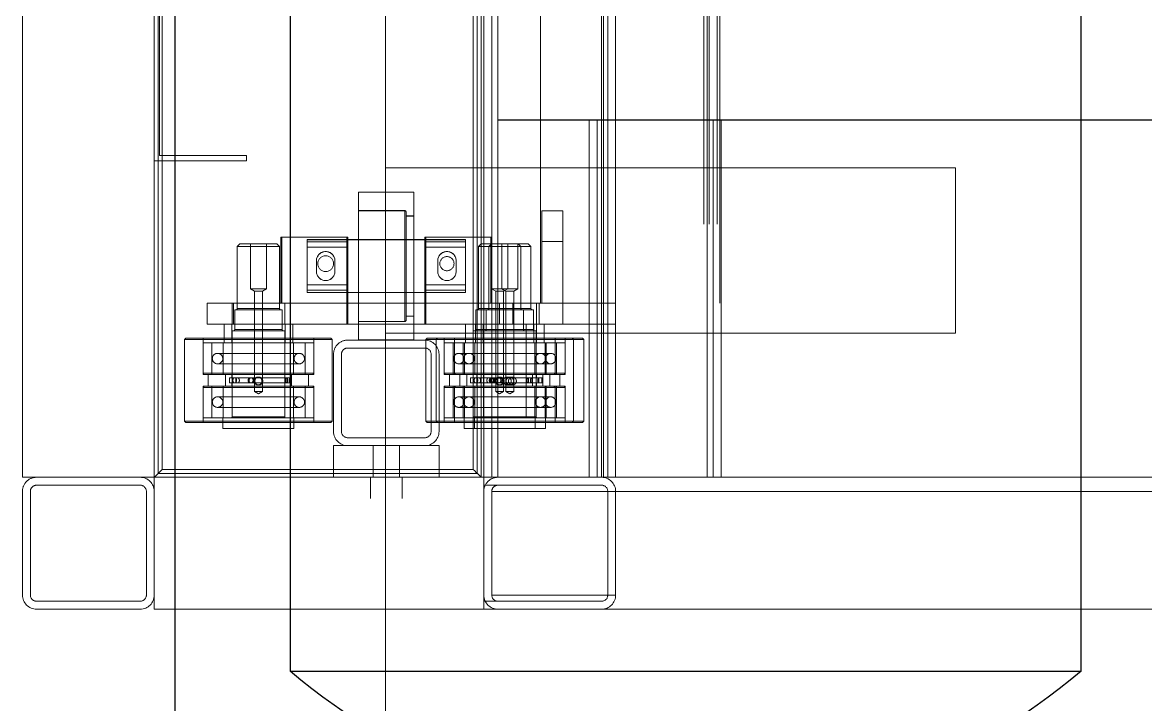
# Model space of a CAD drawing. Extents: x 539033 to 804858, y 468425 to 1263560.
# Drawn here: x 743233.5 to 743659.4, y 510247.9 to 510506.5 of the extents above; entities that cross this region are included whole.
import ezdxf

# ---------------------------------------------------------------- set-up
doc = ezdxf.new("R2010")
doc.units = 0
doc.header["$LTSCALE"] = 1000
doc.header["$MEASUREMENT"] = 0
doc.linetypes.add('0', pattern=[0, 0])
doc.linetypes.add('ACAD_ISO02W100', pattern=[15, 12, -3])
doc.layers.get('0').update_dxf_attribs({"linetype": 'CONTINUOUS'})
doc.layers.add('摄像头', color=7, linetype='CONTINUOUS')
doc.layers.add('粗实线', color=7, linetype='0', lineweight=30)
doc.layers.add('虚线', color=6, linetype='ACAD_ISO02W100', lineweight=18)

# ---------------------------------------------------------------- blocks, each defined once
blk = doc.blocks.new('A$C54714A9A')
at = {"layer": '摄像头', "color": 0, "lineweight": 25, "ltscale": 100}
blk.add_line((185.35, 2510.62), (185.35, 180.35), dxfattribs=at)
at = {"layer": '虚线', "color": 0, "linetype": 'ACAD_ISO02W100', "lineweight": 15}
for p, q in [((0, 219.66), (0, 2505.97)), ((44.65, 297), (44.65, 2469.12)), ((50, 2460.62), (50, 265)), ((44.65, 297), (44.65, 256.5)), ((108, 265), (50, 265)), ((50, 259.65), (50, 265)), ((185.35, 265), (108, 265)), ((974, 264.5), (116, 264.5)), ((185.35, 262), (50, 262)), ((355, 263.5), (146, 263.5)), ((1094, 260.5), (146, 260.5)), ((44.65, 256.5), (44.65, 233.5)), ((50, 256.5), (50, 259.65)), ((108, 259.65), (50, 259.65)), ((1132, 259.65), (50, 259.65)), ((50, 233.5), (50, 256.5)), ((1094, 259.65), (108, 259.65)), ((944, 258.5), (146, 258.5)), ((1094, 258.5), (146, 258.5)), ((44.65, 233.5), (44.65, 225)), ((50, 225), (50, 233.5)), ((44.65, 225), (5.35, 225)), ((5.35, 225), (5.35, 222)), ((44.65, 222), (5.35, 222)), ((5.35, 222), (5.35, 178)), ((44.65, 225), (44.65, 222)), ((44.65, 222), (44.65, 178)), ((1124, 225), (50, 225)), ((50, 219.65), (50, 225)), ((1124, 222), (50, 222)), ((108, 205), (108, 225)), ((116, 225), (116, 205)), ((0, 219.65), (0, 180.35)), ((3, 219.65), (3, 180.35)), ((47, 180.35), (47, 219.65)), ((1124, 220.35), (50, 220.35)), ((50, 180.35), (50, 219.65)), ((1124, 219.65), (50, 219.65)), ((1124, 219.65), (50, 219.65)), ((185.35, 218), (50, 218)), ((185.35, 215), (50, 215)), ((70.75, 212.37), (71.25, 212.87)), ((70.75, 208.5), (70.75, 212.37)), ((70.75, 208.5), (71.25, 209)), ((71.25, 209), (71.25, 212.87)), ((71.25, 212.87), (102.25, 212.87)), ((71.25, 175), (71.25, 209)), ((71.25, 209), (102.25, 209)), ((102.25, 212.87), (102.25, 209)), ((102.25, 212.87), (102.75, 212.37)), ((102.25, 209), (102.25, 175)), ((102.25, 209), (102.75, 208.5)), ((102.75, 212.37), (102.75, 208.5)), ((70.75, 175), (70.75, 208.5)), ((70.75, 205.87), (84, 205.87)), ((72.5, 202), (72.5, 205.87)), ((72.5, 205.87), (84.5, 205.87)), ((84, 163.88), (84, 205.87)), ((84.5, 205.87), (84.5, 202)), ((89, 202), (89, 205.87)), ((89, 205.87), (101, 205.87)), ((89.5, 205.87), (89.5, 163.88)), ((89.5, 205.87), (102.75, 205.87)), ((101, 205.87), (101, 202)), ((102.75, 208.5), (102.75, 199.67)), ((108, 205), (116, 205)), ((108, 195), (108, 205)), ((116, 205), (116, 195)), ((139.45, 205), (116, 205)), ((139.45, 205), (139.45, 197)), ((151, 205), (139.45, 205)), ((151, 197), (151, 205)), ((70.75, 202), (84, 202)), ((72.5, 202.54), (84.5, 202.54)), ((72.5, 160), (72.5, 202)), ((72.5, 202), (84.5, 202)), ((76.5, 196.5), (76.5, 200.37)), ((80.49, 200.37), (80.49, 196.5)), ((84, 160.02), (84, 201.98)), ((84.5, 203.87), (89, 203.87)), ((84.5, 202), (84.5, 160)), ((89, 202.54), (101, 202.54)), ((89, 160), (89, 202)), ((89, 202), (101, 202)), ((89.5, 202), (102.75, 202)), ((89.5, 201.98), (89.5, 160.02)), ((93, 196.5), (93, 200.37)), ((96.99, 200.37), (96.99, 196.5)), ((101, 202), (101, 160)), ((68.5, 194.46), (68.5, 198.33)), ((68.5, 198.33), (72.5, 198.33)), ((72.5, 198.67), (84.5, 198.67)), ((72.5, 198.2), (84.5, 198.2)), ((76.5, 165.5), (76.5, 196.5)), ((80.49, 196.5), (80.49, 165.5)), ((84.5, 200), (89, 200)), ((84.5, 197.37), (89, 197.37)), ((85.75, 195.87), (85.75, 197.19)), ((87.75, 197.19), (87.75, 195.87)), ((89, 198.67), (101, 198.67)), ((89, 198.2), (101, 198.2)), ((93, 165.5), (93, 196.5)), ((96.99, 196.5), (96.99, 165.5)), ((101, 194), (101, 197.87)), ((101, 197.87), (108, 197.87)), ((102.75, 199.67), (102.75, 175)), ((108, 196), (116, 196)), ((139.45, 197), (116, 197)), ((264, 196.5), (116, 196.5)), ((139.45, 197), (151, 197)), ((68.5, 175), (68.5, 194.46)), ((68.5, 194.46), (72.5, 194.46)), ((72.5, 194.87), (84.5, 194.87)), ((72.5, 194.33), (84.5, 194.33)), ((72.9, 194.87), (105.5, 194.87)), ((72.9, 194.84), (72.9, 174.87)), ((84.5, 194.92), (85.75, 194.92)), ((84.5, 193.5), (89, 193.5)), ((85.75, 193), (85.75, 195.87)), ((85.75, 195.87), (87.75, 195.87)), ((85.75, 192), (85.75, 193)), ((85.75, 178.38), (85.75, 192)), ((85.75, 192), (87.75, 192)), ((87.75, 195.87), (87.75, 193)), ((87.75, 194.92), (89, 194.92)), ((87.75, 193), (87.75, 192)), ((87.75, 192), (87.75, 178.38)), ((89, 194.87), (101, 194.87)), ((89, 194.33), (101, 194.33)), ((101, 194.97), (108, 194.97)), ((101, 168), (101, 194)), ((101, 194), (108, 194)), ((105.5, 194.87), (105.5, 191)), ((106, 193.87), (113.5, 193.87)), ((106, 193.85), (106, 175.88)), ((116, 195), (108, 195)), ((108, 175), (108, 195)), ((113.5, 193.87), (113.5, 190)), ((114, 192.87), (137.5, 192.87)), ((114, 192.85), (114, 176.88)), ((116, 175), (116, 195)), ((137.5, 189), (137.5, 192.87)), ((137.5, 192.87), (138.5, 191.87)), ((138.5, 188), (138.5, 191.87)), ((72.5, 191), (84.5, 191)), ((72.9, 191), (105.5, 191)), ((72.9, 190.99), (72.9, 171.02)), ((84.5, 191.05), (85.75, 191.05)), ((87.75, 191.05), (89, 191.05)), ((89, 191), (101, 191)), ((101, 191.1), (108, 191.1)), ((105.5, 191), (105.5, 171)), ((106, 190), (106, 172.03)), ((106, 190), (113.5, 190)), ((113.5, 190), (113.5, 172)), ((114, 189), (137.5, 189)), ((114, 188.99), (114, 173.02)), ((120.6, 186.37), (121.5, 187.93)), ((121.5, 184.06), (121.5, 187.93)), ((121.5, 187.93), (138.5, 187.93)), ((137.5, 175), (137.5, 189)), ((137.5, 189), (138.5, 188)), ((138.5, 185.75), (138.5, 188)), ((81.63, 184.87), (82.5, 186.37)), ((82.5, 183.37), (81.63, 184.87)), ((82.5, 186.37), (82.5, 185.76)), ((82.5, 186.37), (86.35, 186.37)), ((82.5, 185.76), (82.5, 183.37)), ((86.35, 183.37), (82.5, 183.37)), ((85, 185.02), (85, 185.86)), ((85, 183.89), (85, 184.72)), ((86.64, 186.37), (120.6, 186.37)), ((120.6, 183.37), (86.64, 183.37)), ((88, 185.86), (88, 185.02)), ((88, 184.72), (88, 183.89)), ((116, 186), (108, 186)), ((120.6, 183.37), (120.6, 186.37)), ((120.6, 182.5), (121.5, 184.06)), ((121.5, 181.82), (120.6, 183.37)), ((121.5, 177.94), (121.5, 184.06)), ((121.5, 184.06), (138.5, 184.06)), ((138.5, 175), (138.5, 185.75)), ((0, 180.35), (0, 175)), ((3, 180.35), (3, 175)), ((47, 180.35), (47, 175)), ((1040, 180.35), (50, 180.35)), ((50, 175), (50, 180.35)), ((1101.5, 180.35), (50, 180.35)), ((81.63, 181), (82.5, 182.5)), ((82.5, 179.5), (81.63, 181)), ((82.5, 182.5), (82.5, 182.02)), ((82.5, 182.5), (86.47, 182.5)), ((82.5, 182.02), (82.5, 179.5)), ((86.47, 179.5), (82.5, 179.5)), ((85, 181.02), (85, 181.15)), ((85, 180.85), (85, 180.98)), ((86.52, 182.5), (120.6, 182.5)), ((120.6, 179.5), (86.52, 179.5)), ((88, 181.15), (88, 181.02)), ((88, 180.98), (88, 180.85)), ((116, 181), (108, 181)), ((120.6, 179.5), (120.6, 182.5)), ((121.5, 177.94), (120.6, 179.5)), ((138.5, 181.82), (121.5, 181.82)), ((0, 50), (0, 175)), ((0, 175), (5.35, 175)), ((5.35, 178), (44.65, 178)), ((5.35, 175), (44.65, 175)), ((44.65, 175), (50, 175)), ((1099, 178), (50, 178)), ((50, 174), (50, 175)), ((1099, 175), (50, 175)), ((68.5, 174), (68.5, 175)), ((70.75, 174), (70.75, 175)), ((71.25, 174), (71.25, 175)), ((84.5, 174.87), (72.5, 174.87)), ((105.5, 174.87), (72.9, 174.87)), ((84.5, 160.5), (84.5, 175.32)), ((85.75, 174.82), (84.5, 174.82)), ((85.75, 178.02), (85.75, 178.38)), ((85.75, 170), (85.75, 178.02)), ((87.75, 178.38), (87.75, 178.02)), ((87.75, 178.02), (87.75, 170)), ((89, 174.82), (87.75, 174.82)), ((89, 175.32), (89, 160.53)), ((101, 174.87), (89, 174.87)), ((108, 174.77), (101, 174.77)), ((102.25, 175), (102.25, 174)), ((102.75, 175), (102.75, 174)), ((113.5, 175.87), (106, 175.87)), ((108, 174), (108, 175)), ((137.5, 176.87), (114, 176.87)), ((141, 177.65), (116, 177.65)), ((116, 174), (116, 175)), ((138.5, 177.94), (121.5, 177.94)), ((138.5, 177.87), (137.5, 176.87)), ((137.5, 174), (137.5, 175)), ((138.5, 174), (138.5, 175)), ((141, 178), (141, 177.65)), ((141, 177.65), (141, 175)), ((141, 175), (141, 174)), ((50, 174), (50, 50)), ((1099, 174), (50, 174)), ((51.5, 172.5), (51.5, 51.5)), ((1099, 172.5), (51.5, 172.5)), ((53, 53), (53, 171)), ((53, 171), (1099, 171)), ((68.5, 167.54), (68.5, 174)), ((72.5, 171.41), (68.5, 171.41)), ((70.75, 153.5), (70.75, 174)), ((71.25, 153), (71.25, 174)), ((84.5, 171.54), (72.5, 171.54)), ((84.5, 171), (72.5, 171)), ((105.5, 171), (72.9, 171)), ((89, 172.37), (84.5, 172.37)), ((85.75, 170.95), (84.5, 170.95)), ((87.75, 173.87), (85.75, 173.87)), ((89, 170.95), (87.75, 170.95)), ((101, 171.54), (89, 171.54)), ((101, 171), (89, 171)), ((108, 171.87), (101, 171.87)), ((108, 170.9), (101, 170.9)), ((102.25, 174), (102.25, 153)), ((102.75, 174), (102.75, 153.5)), ((113.5, 172), (106, 172)), ((108, 80), (108, 174)), ((116, 171), (108, 171)), ((137.5, 173), (114, 173)), ((116, 80), (116, 174)), ((137.5, 173), (137.5, 174)), ((138.5, 174), (137.5, 173)), ((141, 174), (141, 152.65)), ((72.5, 167.54), (68.5, 167.54)), ((84.5, 167.67), (72.5, 167.67)), ((84.5, 167.2), (72.5, 167.2)), ((89, 168.5), (84.5, 168.5)), ((87.75, 170), (85.75, 170)), ((101, 167.67), (89, 167.67)), ((101, 167.2), (89, 167.2)), ((108, 168), (101, 168)), ((120.06, 168), (122.91, 168)), ((120.06, 108), (120.06, 168)), ((120.1, 108), (120.1, 168)), ((120.89, 153), (120.89, 168)), ((120.93, 153), (120.93, 168)), ((122.91, 168), (122.91, 153)), ((137.2, 168), (122.91, 168)), ((122.96, 168), (122.96, 153)), ((137.2, 168), (140.06, 168)), ((137.2, 153), (137.2, 168)), ((137.24, 153), (137.24, 168)), ((139.22, 168), (139.22, 153)), ((139.26, 168), (139.26, 153)), ((140.06, 168), (140.1, 168)), ((140.06, 168), (140.06, 108)), ((140.1, 168), (140.1, 108)), ((84, 163.87), (70.75, 163.87)), ((84.5, 163.87), (72.5, 163.87)), ((84.5, 163.33), (72.5, 163.33)), ((89, 165.87), (84.5, 165.87)), ((84.5, 164.37), (84.5, 164.94)), ((89, 162), (84.5, 162)), ((89, 165.95), (89, 164.37)), ((101, 163.87), (89, 163.87)), ((101, 163.33), (89, 163.33)), ((102.75, 163.87), (89.5, 163.87)), ((128.06, 164.5), (132.06, 164.5)), ((132.06, 164.5), (132.1, 164.5)), ((50, 158), (62, 158)), ((62, 158), (62, 152.65)), ((96.65, 158), (67.35, 158)), ((84, 160), (70.75, 160)), ((84.5, 160), (72.5, 160)), ((101, 160), (89, 160)), ((102.75, 160), (89.5, 160)), ((96.65, 155), (67.35, 155)), ((71.25, 156.87), (70.75, 157.37)), ((71.25, 153), (70.75, 153.5)), ((102.25, 156.87), (71.25, 156.87)), ((102.75, 157.37), (102.25, 156.87)), ((102.75, 153.5), (102.25, 153)), ((132.06, 157.5), (128.06, 157.5)), ((132.1, 157.5), (132.06, 157.5)), ((62, 152.65), (62, 123.35)), ((65, 152.65), (65, 123.35)), ((102.25, 153), (71.25, 153)), ((99, 123.35), (99, 152.65)), ((102, 123.35), (102, 152.65)), ((108, 153), (116, 153)), ((108, 152.65), (116, 152.65)), ((120.89, 153), (116, 153)), ((141, 152.65), (116, 152.65)), ((122.91, 153), (120.89, 153)), ((122.91, 153), (137.2, 153)), ((139.22, 153), (137.2, 153)), ((141, 153), (139.22, 153)), ((139.26, 153), (139.22, 153)), ((102.06, 148.5), (158.06, 148.5)), ((102.06, 127.5), (102.06, 148.5)), ((102.1, 127.5), (102.1, 148.5)), ((151.05, 145), (109.06, 145)), ((109.06, 127.5), (109.06, 145)), ((151.09, 145), (109.1, 145)), ((109.1, 127.5), (109.1, 145)), ((117.56, 145.5), (109.56, 145.5)), ((111.06, 145.5), (111.06, 148.5)), ((113.85, 145.5), (111.06, 145.5)), ((111.1, 145.5), (111.1, 148.5)), ((150.56, 145.5), (113.81, 145.5)), ((149.06, 148.5), (149.06, 145.5)), ((149.1, 148.5), (149.1, 145.5)), ((150.6, 145.5), (150.56, 145.5)), ((151.06, 145), (151.06, 127.5)), ((151.1, 145), (151.1, 127.5)), ((158.06, 148.5), (158.1, 148.5)), ((158.06, 148.5), (158.06, 127.5)), ((158.1, 148.5), (158.1, 127.5)), ((42, 144), (50, 144)), ((42, 144), (50, 144)), ((50, 143), (62, 143)), ((62, 133), (50, 133)), ((50, 132), (42, 132)), ((50, 132), (42, 132)), ((102.06, 127.5), (156.15, 127.5)), ((156.15, 127.5), (158.06, 127.5)), ((158.06, 127.5), (158.1, 127.5)), ((62, 123.35), (62, 118)), ((67.35, 121), (96.65, 121)), ((108, 123.35), (116, 123.35)), ((108, 123), (116, 123)), ((141, 123.35), (116, 123.35)), ((120.89, 123), (116, 123)), ((120.89, 108), (120.89, 123)), ((122.91, 123), (120.89, 123)), ((120.93, 108), (120.93, 123)), ((122.91, 123), (122.91, 108)), ((137.2, 123), (122.91, 123)), ((122.96, 123), (122.96, 108)), ((137.2, 108), (137.2, 123)), ((139.22, 123), (137.2, 123)), ((137.24, 108), (137.24, 123)), ((141, 123), (139.22, 123)), ((139.22, 123), (139.22, 108)), ((139.26, 123), (139.22, 123)), ((139.26, 123), (139.26, 108)), ((141, 123.35), (141, 98.35)), ((50, 118), (62, 118)), ((67.35, 118), (96.65, 118)), ((70.75, 117), (71.25, 117.5)), ((70.75, 62), (70.75, 117)), ((71.25, 61.5), (71.25, 117.5)), ((71.25, 117.5), (102.25, 117.5)), ((102.25, 117.5), (102.25, 61.5)), ((102.25, 117.5), (102.75, 117)), ((102.75, 117), (102.75, 108.17)), ((128.06, 118.5), (132.06, 118.5)), ((132.06, 118.5), (132.1, 118.5)), ((132.06, 111.5), (128.06, 111.5)), ((132.1, 111.5), (132.06, 111.5)), ((70.75, 110.5), (84, 110.5)), ((72.5, 68.5), (72.5, 110.5)), ((72.5, 110.5), (84.5, 110.5)), ((72.5, 107.17), (84.5, 107.17)), ((84, 68.52), (84, 110.48)), ((84.5, 110.5), (84.5, 68.5)), ((84.5, 108.5), (89, 108.5)), ((89, 68.5), (89, 110.5)), ((89, 110.5), (101, 110.5)), ((89, 107.17), (101, 107.17)), ((89.5, 110.5), (102.75, 110.5)), ((89.5, 110.48), (89.5, 68.52)), ((101, 110.5), (101, 68.5)), ((102.75, 108.17), (102.75, 62)), ((120.06, 108), (122.91, 108)), ((122.91, 108), (137.2, 108)), ((137.2, 108), (140.06, 108)), ((140.06, 108), (140.1, 108)), ((68.5, 76.04), (68.5, 102.96)), ((68.5, 102.96), (72.5, 102.96)), ((72.5, 102.83), (84.5, 102.83)), ((76.5, 74), (76.5, 105)), ((80.49, 105), (80.49, 74)), ((89, 102.83), (101, 102.83)), ((93, 74), (93, 105)), ((96.99, 105), (96.99, 74)), ((101, 76.5), (101, 102.5)), ((101, 102.5), (108, 102.5)), ((72.5, 99.5), (84.5, 99.5)), ((72.9, 99.5), (105.5, 99.5)), ((72.9, 99.49), (72.9, 79.52)), ((84.5, 102), (89, 102)), ((84.5, 99.55), (85.75, 99.55)), ((85.75, 100.5), (85.75, 101.5)), ((85.75, 86.88), (85.75, 100.5)), ((85.75, 100.5), (87.75, 100.5)), ((87.75, 101.5), (87.75, 100.5)), ((87.75, 100.5), (87.75, 86.88)), ((87.75, 99.55), (89, 99.55)), ((89, 99.5), (101, 99.5)), ((101, 99.6), (108, 99.6)), ((105.5, 99.5), (105.5, 79.5)), ((106, 98.5), (106, 80.53)), ((106, 98.5), (113.5, 98.5)), ((108, 99.5), (116, 99.5)), ((113.5, 98.5), (113.5, 80.5)), ((141, 98.35), (116, 98.35)), ((141, 98), (116, 98)), ((141, 98.35), (141, 98)), ((89, 81.78), (89, 95.18)), ((114, 97.5), (137.5, 97.5)), ((114, 97.49), (114, 81.52)), ((137.5, 81.5), (137.5, 97.5)), ((137.5, 97.5), (138.5, 96.5)), ((138.5, 94.25), (138.5, 96.5)), ((138.5, 82.5), (138.5, 94.25)), ((81.63, 89.5), (82.5, 91)), ((82.5, 88), (81.63, 89.5)), ((82.5, 91), (82.5, 90.52)), ((82.5, 91), (86.47, 91)), ((82.5, 90.52), (82.5, 88)), ((85, 89.52), (85, 89.65)), ((85, 89.35), (85, 89.48)), ((86.52, 91), (120.6, 91)), ((88, 89.65), (88, 89.52)), ((88, 89.48), (88, 89.35)), ((120.6, 91), (121.5, 92.56)), ((120.6, 88), (120.6, 91)), ((121.5, 86.44), (121.5, 92.56)), ((121.5, 92.56), (138.5, 92.56)), ((86.47, 88), (82.5, 88)), ((85.75, 86.52), (85.75, 86.88)), ((85.75, 78.5), (85.75, 86.52)), ((120.6, 88), (86.52, 88)), ((87.75, 86.88), (87.75, 86.52)), ((87.75, 86.52), (87.75, 78.5)), ((121.5, 86.44), (120.6, 88)), ((138.5, 86.44), (121.5, 86.44)), ((84.5, 69), (84.5, 83.82)), ((89, 83.82), (89, 69.03)), ((137.5, 81.5), (114, 81.5)), ((138.5, 82.5), (137.5, 81.5)), ((172, 85), (170, 85)), ((170, 85), (170, 50)), ((172, 85), (172, 52)), ((84.5, 79.5), (72.5, 79.5)), ((105.5, 79.5), (72.9, 79.5)), ((84.5, 79.89), (84.5, 79.59)), ((85.75, 79.45), (84.5, 79.45)), ((89, 77), (84.5, 77)), ((87.75, 78.5), (85.75, 78.5)), ((89, 79.45), (87.75, 79.45)), ((101, 79.5), (89, 79.5)), ((108, 79.4), (101, 79.4)), ((113.5, 80.5), (106, 80.5)), ((108, 80), (116, 80)), ((108, 70), (108, 80)), ((116, 79.5), (108, 79.5)), ((116, 80), (116, 70)), ((72.5, 76.04), (68.5, 76.04)), ((84.5, 76.17), (72.5, 76.17)), ((101, 76.17), (89, 76.17)), ((89, 69.8), (89, 73.68)), ((108, 76.5), (101, 76.5)), ((84, 68.5), (70.75, 68.5)), ((84.5, 71.83), (72.5, 71.83)), ((84.5, 68.5), (72.5, 68.5)), ((89, 70.5), (84.5, 70.5)), ((101, 71.83), (89, 71.83)), ((101, 68.5), (89, 68.5)), ((102.75, 68.5), (89.5, 68.5)), ((116, 70), (108, 70)), ((71.25, 61.5), (70.75, 62)), ((102.25, 61.5), (71.25, 61.5)), ((102.75, 62), (102.25, 61.5)), ((51.5, 51.5), (1188.5, 51.5)), ((1187, 53), (53, 53)), ((172, 52), (248, 52)), ((0, 50), (5.35, 50)), ((44.65, 50), (5.35, 50)), ((44.65, 47), (5.35, 47)), ((44.65, 50), (50, 50)), ((50, 50), (1190, 50)), ((50, 44.65), (50, 50)), ((0, 44.65), (0, 5.35)), ((3, 44.65), (3, 5.35)), ((47, 5.35), (47, 44.65)), ((50, 5.35), (50, 44.65)), ((50, 0), (50, 5.35)), ((5.35, 3), (44.65, 3)), ((5.35, 0), (44.65, 0)), ((1190, 0), (50, 0))]:
    blk.add_line(p, q, dxfattribs=at)
at = {"layer": '虚线', "color": 0, "linetype": 'ACAD_ISO02W100', "lineweight": 15, "flags": 128}
for points in [[(50, 174), (50.06, 173.94), (50.23, 173.77), (50.51, 173.49), (50.88, 173.12), (51.33, 172.67), (51.85, 172.15), (52.41, 171.59), (53, 171)], [(53, 53), (52.48, 52.48), (51.97, 51.97), (51.5, 51.5), (51.07, 51.07), (50.7, 50.7), (50.4, 50.4), (50.18, 50.18), (50.05, 50.05), (50, 50)]]:
    blk.add_lwpolyline(points, dxfattribs=at)
at = {"layer": '虚线', "color": 0, "linetype": 'ACAD_ISO02W100', "lineweight": 15}
for centre, radius in [((131, 161), 2.69), ((131, 115), 3)]:
    blk.add_circle(centre, radius, dxfattribs=at)
for centre, radius, start, end in [((5.35, 219.65), 5.35, 90, 180), ((5.35, 219.65), 2.35, 90, 180), ((44.65, 219.65), 5.35, 0, 90), ((44.65, 219.65), 2.35, 0, 90), ((84, 205.37), 0.5, 0, 90), ((89.5, 205.37), 0.5, 90, 180), ((78.5, 200.37), 1.99, 0, 180), ((78.5, 200.37), 1.99, 180, 0), ((84, 201.5), 0.5, 0, 90), ((89.5, 201.5), 0.5, 90, 180), ((95, 200.37), 1.99, 0, 180), ((95, 200.37), 1.99, 180, 0), ((78.5, 196.5), 1.99, 0, 180), ((78.5, 196.5), 1.99, 180, 0), ((95, 196.5), 1.99, 0, 180), ((95, 196.5), 1.99, 180, 0), ((72.9, 195.27), 0.4, 180, 270), ((106, 194.37), 0.5, 180, 270), ((114, 193.37), 0.5, 180, 270), ((72.9, 191.4), 0.4, 180, 270), ((106, 190.5), 0.5, 180, 270), ((114, 189.5), 0.5, 180, 270), ((5.35, 180.35), 5.35, 180, 270), ((5.35, 180.35), 2.35, 180, 270), ((44.65, 180.35), 5.35, 270, 0), ((44.65, 180.35), 2.35, 270, 0), ((86.74, 180.52), 0.99, 337.0962, 179.0453), ((72.9, 174.47), 0.4, 90, 180), ((106, 175.37), 0.5, 90, 180), ((114, 176.37), 0.5, 90, 180), ((72.9, 170.6), 0.4, 90, 180), ((78.5, 169.37), 1.99, 0, 180), ((95, 169.37), 1.99, 0, 180), ((106, 171.5), 0.5, 90, 180), ((114, 172.5), 0.5, 90, 180), ((78.5, 169.37), 1.99, 180, 0), ((78.5, 165.5), 1.99, 0, 180), ((95, 169.37), 1.99, 180, 0), ((95, 165.5), 1.99, 0, 180), ((78.5, 165.5), 1.99, 180, 0), ((84, 164.37), 0.5, 270, 0), ((89.5, 164.37), 0.5, 180, 270), ((95, 165.5), 1.99, 180, 0), ((128.06, 161), 3.5, 90, 270), ((128.1, 161), 3.5, 90, 270), ((132.06, 161), 3.5, 270, 90), ((132.1, 161), 3.5, 270, 90), ((67.35, 152.65), 5.35, 90, 180), ((84, 160.5), 0.5, 270, 0), ((89.5, 160.5), 0.5, 180, 270), ((96.65, 152.65), 5.35, 0, 90), ((67.35, 152.65), 2.35, 90, 180), ((96.65, 152.65), 2.35, 0, 90), ((109.56, 145), 0.5, 90, 180), ((109.6, 145), 0.5, 90, 180), ((150.56, 145), 0.5, 0, 90), ((150.6, 145), 0.5, 0, 90), ((67.35, 123.35), 5.35, 180, 270), ((67.35, 123.35), 2.35, 180, 270), ((96.65, 123.35), 2.35, 270, 0), ((96.65, 123.35), 5.35, 270, 0), ((128.06, 115), 3.5, 90, 270), ((128.1, 115), 3.5, 90, 270), ((132.06, 115), 3.5, 270, 90), ((132.1, 115), 3.5, 270, 90), ((78.5, 105), 1.99, 0, 180), ((84, 110), 0.5, 0, 90), ((89.5, 110), 0.5, 90, 180), ((95, 105), 1.99, 0, 180), ((78.5, 105), 1.99, 180, 0), ((95, 105), 1.99, 180, 0), ((72.9, 99.9), 0.4, 180, 270), ((106, 99), 0.5, 180, 270), ((114, 98), 0.5, 180, 270), ((114, 81), 0.5, 90, 180), ((72.9, 79.1), 0.4, 90, 180), ((106, 80), 0.5, 90, 180), ((78.5, 74), 1.99, 0, 180), ((78.5, 74), 1.99, 180, 0), ((95, 74), 1.99, 0, 180), ((95, 74), 1.99, 180, 0), ((84, 69), 0.5, 270, 0), ((89.5, 69), 0.5, 180, 270), ((5.35, 44.65), 5.35, 90, 180), ((5.35, 44.65), 2.35, 90, 180), ((44.65, 44.65), 5.35, 0, 90), ((44.65, 44.65), 2.35, 0, 90), ((5.35, 5.35), 5.35, 180, 270), ((5.35, 5.35), 2.35, 180, 270), ((44.65, 5.35), 5.35, 270, 0), ((44.65, 5.35), 2.35, 270, 0)]:
    blk.add_arc(centre, radius, start, end, dxfattribs=at)
at = {"layer": '虚线', "color": 0, "linetype": 'ACAD_ISO02W100', "lineweight": 15, "extrusion": (0, 0, -1)}
for centre, major_axis, ratio, start_param, end_param in [((86.5, 184.87), (1.11, -1.11), 0.905758, 0.834809, 3.976402), ((86.5, 184.87), (1.11, 1.11), 0.905758, 2.306783, 5.448376), ((86.5, 184.87), (1.11, 1.11), 0.905758, 5.448376, 8.589969), ((86.5, 184.87), (1.11, -1.11), 0.905758, 3.976402, 7.117995), ((86.5, 181), (1.07, -1.07), 0.984976, 0.792967, 3.93456), ((86.5, 181), (-1.07, -1.07), 0.984976, 5.490218, 8.631811), ((86.5, 181), (-1.07, -1.07), 0.984976, 2.348626, 5.490218), ((86.5, 181), (1.07, -1.07), 0.984976, 3.93456, 7.076152), ((86.5, 89.5), (1.07, -1.07), 0.984976, 0.792967, 3.93456), ((86.5, 89.5), (-1.07, -1.07), 0.984976, 5.490218, 8.631811), ((86.5, 89.5), (-1.07, -1.07), 0.984976, 2.348626, 5.490218), ((86.5, 89.5), (1.07, -1.07), 0.984976, 3.93456, 7.076152)]:
    blk.add_ellipse(centre, major_axis=major_axis, ratio=ratio, start_param=start_param, end_param=end_param, dxfattribs=at)
at = {"layer": '虚线', "color": 0, "linetype": 'ACAD_ISO02W100', "lineweight": 15}
for points, knots in [([(85.75, 197.19), (85.76, 197.21), (85.78, 197.25), (85.95, 197.29), (86.2, 197.31), (86.52, 197.32), (86.86, 197.32), (87.19, 197.32), (87.47, 197.3), (87.67, 197.26), (87.74, 197.23), (87.75, 197.18), (87.71, 197.14), (87.54, 197.07), (87.29, 197.02), (86.97, 196.99), (86.63, 196.98), (86.3, 197.01), (86.02, 197.05), (85.83, 197.11), (85.75, 197.16), (85.75, 197.19), (85.75, 197.19)], [0, 0, 0, 0, 0.053572, 0.10714, 0.160808, 0.214554, 0.26818, 0.321685, 0.375251, 0.428969, 0.482688, 0.500009, 0.553578, 0.607139, 0.66081, 0.714554, 0.768181, 0.821686, 0.875255, 0.928969, 0.982692, 1, 1, 1, 1]), ([(87.75, 195.72), (87.74, 195.73), (87.71, 195.77), (87.54, 195.81), (87.29, 195.83), (86.97, 195.84), (86.63, 195.84), (86.3, 195.83), (86.02, 195.81), (85.83, 195.78), (85.75, 195.75), (85.75, 195.72), (85.75, 195.72)], [0, 0, 0, 0, 0.107062, 0.21413, 0.321468, 0.428987, 0.536206, 0.643109, 0.750175, 0.857629, 0.965094, 1, 1, 1, 1]), ([(85.75, 195.72), (85.76, 195.7), (85.78, 195.66), (85.95, 195.59), (86.2, 195.54), (86.52, 195.5), (86.86, 195.5), (87.19, 195.52), (87.47, 195.57), (87.66, 195.63), (87.74, 195.68), (87.74, 195.71), (87.75, 195.72)], [0, 0, 0, 0, 0.107079, 0.2141264, 0.321469, 0.4289894, 0.5362071, 0.6431059, 0.7501733, 0.8576295, 0.9650745, 1, 1, 1, 1]), ([(85.75, 193), (85.76, 193.03), (85.78, 193.09), (85.95, 193.17), (86.2, 193.22), (86.52, 193.24), (86.86, 193.25), (87.19, 193.23), (87.47, 193.18), (87.67, 193.12), (87.74, 193.05), (87.75, 192.98), (87.71, 192.91), (87.54, 192.81), (87.29, 192.73), (86.97, 192.69), (86.63, 192.68), (86.3, 192.71), (86.02, 192.78), (85.83, 192.87), (85.75, 192.95), (85.75, 192.99), (85.75, 193)], [0, 0, 0, 0, 0.053571, 0.107135, 0.160807, 0.21455, 0.268177, 0.321681, 0.375248, 0.428967, 0.482685, 0.500001, 0.553571, 0.607134, 0.660806, 0.71455, 0.768176, 0.82168, 0.875248, 0.928964, 0.982686, 1, 1, 1, 1]), ([(87.75, 191.56), (87.74, 191.59), (87.71, 191.65), (87.54, 191.72), (87.29, 191.77), (86.97, 191.8), (86.63, 191.8), (86.3, 191.78), (86.02, 191.74), (85.83, 191.68), (85.75, 191.61), (85.75, 191.57), (85.75, 191.56)], [0, 0, 0, 0, 0.107074, 0.214131, 0.321466, 0.428987, 0.536206, 0.643108, 0.75017, 0.857623, 0.965081, 1, 1, 1, 1]), ([(85.75, 191.56), (85.76, 191.53), (85.78, 191.47), (85.95, 191.37), (86.2, 191.29), (86.52, 191.24), (86.86, 191.24), (87.19, 191.27), (87.47, 191.34), (87.66, 191.43), (87.74, 191.51), (87.74, 191.55), (87.75, 191.56)], [0, 0, 0, 0, 0.1070724, 0.2141303, 0.3214623, 0.4289856, 0.5362041, 0.643105, 0.7501673, 0.8576218, 0.9650798, 1, 1, 1, 1]), ([(85, 185.86), (85.01, 186.03), (85.05, 186.36), (85.3, 186.8), (85.68, 187.14), (86.15, 187.33), (86.66, 187.36), (87.15, 187.22), (87.57, 186.94), (87.87, 186.53), (87.98, 186.14), (88.01, 185.75), (87.94, 185.36), (87.69, 184.91), (87.31, 184.57), (86.84, 184.37), (86.33, 184.34), (85.84, 184.48), (85.42, 184.77), (85.12, 185.19), (85.01, 185.58), (85, 185.8), (85, 185.86)], [0, 0, 0, 0, 0.053277, 0.106539, 0.16017, 0.214061, 0.267546, 0.32059, 0.373848, 0.427637, 0.481452, 0.499999, 0.553276, 0.606539, 0.66017, 0.714061, 0.767546, 0.82059, 0.873848, 0.927637, 0.981452, 1, 1, 1, 1]), ([(86.5, 182.4), (86.66, 182.42), (87, 182.45), (87.45, 182.7), (87.79, 183.08), (87.96, 183.49), (88.02, 183.94), (87.94, 184.39), (87.69, 184.84), (87.31, 185.18), (86.84, 185.38), (86.33, 185.41), (85.84, 185.27), (85.42, 184.97), (85.12, 184.56), (85.01, 184.17), (84.99, 183.78), (85.05, 183.39), (85.3, 182.95), (85.68, 182.61), (86.1, 182.43), (86.38, 182.41), (86.5, 182.4)], [0, 0, 0, 0, 0.053267, 0.106519, 0.16015, 0.214033, 0.250028, 0.303298, 0.356555, 0.41018, 0.464065, 0.517544, 0.570582, 0.623834, 0.677617, 0.731426, 0.749972, 0.803243, 0.8565, 0.910126, 0.964011, 1, 1, 1, 1]), ([(86.5, 179.65), (86.66, 179.67), (87, 179.7), (87.45, 179.95), (87.79, 180.33), (87.96, 180.76), (88.02, 181.21), (87.94, 181.65), (87.69, 182.1), (87.31, 182.44), (86.84, 182.64), (86.33, 182.67), (85.84, 182.53), (85.42, 182.24), (85.12, 181.82), (85.01, 181.44), (84.99, 181.04), (85.05, 180.65), (85.3, 180.2), (85.68, 179.86), (86.1, 179.68), (86.38, 179.66), (86.5, 179.65)], [0, 0, 0, 0, 0.053267, 0.106519, 0.16015, 0.214033, 0.250028, 0.303299, 0.356555, 0.410181, 0.464066, 0.517544, 0.570583, 0.623835, 0.677618, 0.731427, 0.749972, 0.803243, 0.8565, 0.910125, 0.96401, 1, 1, 1, 1]), ([(85, 180.85), (85.01, 181.02), (85.05, 181.35), (85.3, 181.8), (85.68, 182.14), (86.15, 182.34), (86.66, 182.37), (87.15, 182.23), (87.57, 181.94), (87.87, 181.52), (87.98, 181.13), (88.01, 180.74), (87.94, 180.35), (87.69, 179.9), (87.31, 179.56), (86.84, 179.36), (86.33, 179.33), (85.84, 179.47), (85.42, 179.76), (85.12, 180.18), (85.01, 180.56), (85, 180.79), (85, 180.85)], [0, 0, 0, 0, 0.053277, 0.106539, 0.160171, 0.214062, 0.267546, 0.320591, 0.373849, 0.427638, 0.481453, 0.5, 0.553277, 0.606539, 0.660171, 0.714062, 0.767546, 0.820591, 0.873849, 0.927638, 0.981453, 1, 1, 1, 1]), ([(85.75, 181.05), (85.76, 181.16), (85.78, 181.37), (85.95, 181.66), (86.2, 181.87), (86.52, 182), (86.86, 182.02), (87.19, 181.93), (87.47, 181.74), (87.66, 181.47), (87.74, 181.23), (87.74, 181.09), (87.75, 181.05)], [0, 0, 0, 0, 0.1070712, 0.2141313, 0.3214672, 0.4289865, 0.5362049, 0.6431064, 0.7501676, 0.8576202, 0.9650835, 1, 1, 1, 1]), ([(87.75, 181.05), (87.74, 180.95), (87.71, 180.74), (87.54, 180.46), (87.29, 180.26), (86.97, 180.14), (86.63, 180.12), (86.3, 180.21), (86.02, 180.39), (85.83, 180.64), (85.75, 180.88), (85.75, 181.02), (85.75, 181.05)], [0, 0, 0, 0, 0.1070649, 0.2141272, 0.3214631, 0.428984, 0.536204, 0.6431068, 0.7501695, 0.8576219, 0.9650834, 1, 1, 1, 1]), ([(85.75, 180.53), (85.76, 180.43), (85.78, 180.22), (85.95, 179.94), (86.2, 179.73), (86.51, 179.61), (86.73, 179.61), (86.84, 179.62)], [0, 0, 0, 0, 0.202758, 0.405506, 0.608656, 0.812081, 1, 1, 1, 1]), ([(85.75, 178.38), (85.76, 178.49), (85.78, 178.71), (85.95, 179), (86.2, 179.22), (86.52, 179.35), (86.86, 179.37), (87.19, 179.28), (87.47, 179.08), (87.66, 178.81), (87.74, 178.56), (87.74, 178.41), (87.75, 178.38)], [0, 0, 0, 0, 0.107072, 0.214131, 0.321466, 0.428987, 0.536206, 0.643107, 0.75017, 0.857622, 0.965083, 1, 1, 1, 1]), ([(85.75, 178.02), (85.76, 177.91), (85.78, 177.69), (85.95, 177.41), (86.2, 177.19), (86.52, 177.06), (86.86, 177.05), (87.19, 177.14), (87.47, 177.33), (87.67, 177.6), (87.74, 177.84), (87.75, 178.09), (87.71, 178.35), (87.54, 178.64), (87.29, 178.87), (86.97, 179), (86.63, 179.01), (86.3, 178.92), (86.02, 178.72), (85.83, 178.45), (85.75, 178.2), (85.75, 178.06), (85.75, 178.02)], [0, 0, 0, 0, 0.053569, 0.107133, 0.160806, 0.214549, 0.268176, 0.32168, 0.375246, 0.428964, 0.482684, 0.499999, 0.553568, 0.607134, 0.660806, 0.714549, 0.768176, 0.82168, 0.875246, 0.928963, 0.982685, 1, 1, 1, 1]), ([(84.5, 170.3), (84.5, 170.33), (84.5, 170.39), (84.5, 170.47), (84.5, 170.52), (84.5, 170.55), (84.5, 170.56), (84.5, 170.57), (84.5, 170.58), (84.5, 170.58), (84.5, 170.58), (84.5, 170.58), (84.5, 170.58), (84.5, 170.58), (84.5, 170.58), (84.5, 170.58), (84.5, 170.58), (84.5, 170.61), (84.5, 170.78), (84.5, 171.84), (84.5, 173.77), (84.5, 175.84), (84.5, 176.99)], [0, 0, 0, 0, 0.016303, 0.032264, 0.04024, 0.044233, 0.046226, 0.047225, 0.047722, 0.047973, 0.048098, 0.048157, 0.048188, 0.048206, 0.048216, 0.048218, 0.04822, 0.048221, 0.059364, 0.158427, 0.535254, 1, 1, 1, 1]), ([(87.75, 177.85), (87.74, 177.94), (87.71, 178.11), (87.54, 178.35), (87.29, 178.53), (86.97, 178.64), (86.63, 178.66), (86.3, 178.58), (86.02, 178.42), (85.83, 178.19), (85.75, 177.99), (85.75, 177.88), (85.75, 177.85)], [0, 0, 0, 0, 0.107073, 0.2141351, 0.3214638, 0.4289867, 0.5362043, 0.643104, 0.7501639, 0.8576153, 0.9650786, 1, 1, 1, 1]), ([(87.75, 178.38), (87.74, 178.27), (87.71, 178.05), (87.54, 177.77), (87.29, 177.55), (86.97, 177.42), (86.63, 177.41), (86.3, 177.5), (86.02, 177.68), (85.83, 177.95), (85.75, 178.2), (85.75, 178.34), (85.75, 178.38)], [0, 0, 0, 0, 0.107069, 0.21413, 0.321466, 0.428987, 0.536206, 0.643107, 0.75017, 0.857622, 0.965084, 1, 1, 1, 1]), ([(85.75, 176.89), (85.76, 176.98), (85.78, 177.15), (85.95, 177.39), (86.2, 177.57), (86.52, 177.68), (86.86, 177.7), (87.19, 177.62), (87.47, 177.46), (87.67, 177.23), (87.74, 177.03), (87.75, 176.83), (87.71, 176.63), (87.54, 176.41), (87.29, 176.25), (86.97, 176.15), (86.63, 176.14), (86.3, 176.21), (86.02, 176.35), (85.83, 176.56), (85.75, 176.75), (85.75, 176.86), (85.75, 176.89)], [0, 0, 0, 0, 0.053568, 0.107134, 0.160805, 0.214548, 0.268175, 0.321678, 0.375247, 0.428964, 0.482681, 0.499998, 0.553567, 0.607132, 0.660807, 0.71455, 0.768176, 0.821679, 0.875248, 0.928962, 0.982684, 1, 1, 1, 1]), ([(89, 176.99), (89, 176.42), (89, 175.56), (89, 174.61), (89, 174.14), (89, 173.91), (89, 173.79), (89, 173.74), (89, 173.71), (89, 173.69), (89, 173.69), (89, 173.68), (89, 173.68), (89, 173.68), (89, 173.68), (89, 173.68), (89, 173.68), (89, 173.68), (89, 173.68), (89, 173.68), (89, 173.68), (89, 173.54), (89, 173.16), (89, 172.21), (89, 171.43), (89, 171), (89, 170.79), (89, 170.68), (89, 170.63), (89, 170.6), (89, 170.59), (89, 170.59), (89, 170.58), (89, 170.58), (89, 170.58), (89, 170.58), (89, 170.58), (89, 170.58), (89, 170.58), (89, 170.58), (89, 170.58), (89, 170.58), (89, 170.09), (89, 169.89), (89, 169.72)], [0, 0, 0, 0, 0.2086096, 0.3129, 0.3650496, 0.3911216, 0.4041583, 0.4106781, 0.4139347, 0.4155641, 0.4163784, 0.4167873, 0.4169919, 0.4170924, 0.4171426, 0.4171716, 0.4171843, 0.4171897, 0.4171922, 0.4171938, 0.4172006, 0.421251, 0.4501873, 0.6383513, 0.7489112, 0.8041968, 0.8318401, 0.8456607, 0.8525734, 0.8560257, 0.8577556, 0.8586204, 0.8590504, 0.8592678, 0.8593739, 0.8594296, 0.8594571, 0.8594691, 0.8594771, 0.8594796, 0.8594809, 0.8594876, 0.872761, 1, 1, 1, 1]), ([(87.75, 173.06), (87.74, 173.14), (87.71, 173.29), (87.54, 173.51), (87.29, 173.68), (86.97, 173.78), (86.63, 173.79), (86.3, 173.72), (86.02, 173.57), (85.83, 173.37), (85.75, 173.19), (85.75, 173.08), (85.75, 173.06)], [0, 0, 0, 0, 0.10707, 0.21413, 0.321465, 0.428985, 0.536205, 0.643107, 0.75017, 0.857622, 0.965082, 1, 1, 1, 1]), ([(85.75, 173.06), (85.76, 172.98), (85.78, 172.83), (85.95, 172.63), (86.2, 172.49), (86.52, 172.4), (86.86, 172.39), (87.19, 172.45), (87.47, 172.58), (87.66, 172.76), (87.74, 172.93), (87.74, 173.03), (87.75, 173.06)], [0, 0, 0, 0, 0.107067, 0.214131, 0.321465, 0.428985, 0.536204, 0.643106, 0.750169, 0.857621, 0.965083, 1, 1, 1, 1]), ([(85.75, 171.98), (85.76, 172.05), (85.78, 172.21), (85.95, 172.43), (86.2, 172.59), (86.52, 172.69), (86.86, 172.71), (87.19, 172.64), (87.47, 172.49), (87.67, 172.29), (87.74, 172.1), (87.75, 171.92), (87.71, 171.75), (87.54, 171.55), (87.29, 171.4), (86.97, 171.32), (86.63, 171.31), (86.3, 171.37), (86.02, 171.49), (85.83, 171.68), (85.75, 171.85), (85.75, 171.95), (85.75, 171.98)], [0, 0, 0, 0, 0.053569, 0.107134, 0.160808, 0.214551, 0.268178, 0.321682, 0.375249, 0.428966, 0.482686, 0.500002, 0.553572, 0.607134, 0.660806, 0.714551, 0.768177, 0.82168, 0.875247, 0.928966, 0.982686, 1, 1, 1, 1]), ([(117.56, 145.5), (118.06, 145.5), (118.82, 145.5), (119.76, 145.5), (120.24, 145.5), (120.48, 145.5), (120.6, 145.5), (120.66, 145.5), (120.69, 145.5), (120.71, 145.5), (120.72, 145.5), (120.72, 145.5), (120.72, 145.5), (120.72, 145.5)], [0, 0, 0, 0, 0.500405, 0.750576, 0.875664, 0.938207, 0.969479, 0.985115, 0.992932, 0.996844, 0.998795, 0.999772, 1, 1, 1, 1]), ([(140.56, 145.5), (140.56, 145.5), (140.56, 145.5), (140.56, 145.5), (140.56, 145.5), (140.56, 145.5), (140.56, 145.5), (140.56, 145.5), (140.56, 145.5), (140.56, 145.5), (140.56, 145.5), (140.59, 145.5), (140.83, 145.5), (141.99, 145.5), (143.99, 145.5), (145.48, 145.5), (146.31, 145.5)], [0, 0, 0, 0, 0.000041, 0.000302, 0.000434, 0.0005, 0.000532, 0.000548, 0.000556, 0.000561, 0.000563, 0.000565, 0.012264, 0.116287, 0.511983, 1, 1, 1, 1]), ([(85.75, 101.5), (85.76, 101.53), (85.78, 101.59), (85.95, 101.67), (86.2, 101.72), (86.52, 101.74), (86.86, 101.75), (87.19, 101.73), (87.47, 101.68), (87.67, 101.62), (87.74, 101.55), (87.75, 101.48), (87.71, 101.41), (87.54, 101.31), (87.29, 101.23), (86.97, 101.19), (86.63, 101.18), (86.3, 101.21), (86.02, 101.28), (85.83, 101.37), (85.75, 101.45), (85.75, 101.49), (85.75, 101.5)], [0, 0, 0, 0, 0.05357, 0.107135, 0.160807, 0.21455, 0.268177, 0.321681, 0.375248, 0.428967, 0.482685, 0.500001, 0.553571, 0.607134, 0.660806, 0.71455, 0.768176, 0.82168, 0.875248, 0.928964, 0.982686, 1, 1, 1, 1]), ([(87.75, 100.06), (87.74, 100.09), (87.71, 100.15), (87.54, 100.22), (87.29, 100.27), (86.97, 100.3), (86.63, 100.3), (86.3, 100.28), (86.02, 100.24), (85.83, 100.18), (85.75, 100.11), (85.75, 100.07), (85.75, 100.06)], [0, 0, 0, 0, 0.1070736, 0.2141309, 0.3214662, 0.4289865, 0.5362058, 0.6431079, 0.7501699, 0.8576229, 0.9650807, 1, 1, 1, 1]), ([(85.75, 100.06), (85.76, 100.03), (85.78, 99.97), (85.95, 99.87), (86.2, 99.79), (86.52, 99.74), (86.86, 99.74), (87.19, 99.77), (87.47, 99.84), (87.66, 99.93), (87.74, 100.01), (87.74, 100.05), (87.75, 100.06)], [0, 0, 0, 0, 0.107072, 0.21413, 0.321462, 0.428986, 0.536204, 0.643105, 0.750167, 0.857622, 0.96508, 1, 1, 1, 1]), ([(84.5, 95.18), (84.5, 94.57), (84.5, 93.67), (84.5, 92.59), (84.5, 92.04), (84.5, 91.77), (84.5, 91.64), (84.5, 91.57), (84.5, 91.53), (84.5, 91.52), (84.5, 91.51), (84.5, 91.5), (84.5, 91.5), (84.5, 91.5), (84.5, 91.5), (84.5, 91.5), (84.5, 91.5), (84.5, 91.5), (84.5, 91.5), (84.5, 91.5), (84.5, 91.49), (84.5, 91.39), (84.5, 90.73), (84.5, 89.75), (84.5, 88.69), (84.5, 88.11), (84.5, 87.82), (84.5, 87.67), (84.5, 87.6), (84.5, 87.57), (84.5, 87.55), (84.5, 87.54), (84.5, 87.53), (84.5, 87.53), (84.5, 87.53), (84.5, 87.53), (84.5, 87.53), (84.5, 87.53), (84.5, 87.53), (84.5, 87.53), (84.5, 87.53), (84.5, 87.49), (84.5, 86.8), (84.5, 85.78), (84.5, 84.64), (84.5, 84.05), (84.5, 83.76), (84.5, 83.62), (84.5, 83.55), (84.5, 83.51), (84.5, 83.49), (84.5, 83.48), (84.5, 83.48), (84.5, 83.48), (84.5, 83.48), (84.5, 83.48), (84.5, 83.48)], [0, 0, 0, 0, 0.1580238, 0.2370251, 0.2765265, 0.296278, 0.3061525, 0.31109, 0.3135596, 0.3147935, 0.3154104, 0.3157196, 0.3158735, 0.3159517, 0.3159897, 0.3160085, 0.3160189, 0.3160239, 0.3160264, 0.3160277, 0.3160289, 0.319097, 0.3410183, 0.4835511, 0.5673047, 0.6091831, 0.6301223, 0.6405917, 0.6458272, 0.6484442, 0.6497536, 0.6504071, 0.6507349, 0.6508976, 0.6509798, 0.6510214, 0.6510416, 0.6510516, 0.6510573, 0.6510598, 0.651061, 0.6510623, 0.6611178, 0.8255522, 0.9127994, 0.9564244, 0.9782381, 0.9891439, 0.9945974, 0.9973242, 0.9986873, 0.9993693, 0.9997097, 0.9998804, 0.9999658, 1, 1, 1, 1]), ([(86.5, 88.15), (86.66, 88.17), (87, 88.2), (87.45, 88.45), (87.79, 88.83), (87.96, 89.26), (88.02, 89.71), (87.94, 90.15), (87.69, 90.6), (87.31, 90.94), (86.84, 91.14), (86.33, 91.17), (85.84, 91.03), (85.42, 90.74), (85.12, 90.32), (85.01, 89.94), (84.99, 89.54), (85.05, 89.15), (85.3, 88.7), (85.68, 88.36), (86.1, 88.18), (86.38, 88.16), (86.5, 88.15)], [0, 0, 0, 0, 0.053267, 0.106519, 0.160151, 0.214033, 0.250028, 0.303298, 0.356555, 0.410181, 0.464066, 0.517544, 0.570582, 0.623834, 0.677618, 0.731427, 0.749972, 0.803243, 0.856499, 0.910126, 0.96401, 1, 1, 1, 1]), ([(85, 89.35), (85.01, 89.52), (85.05, 89.85), (85.3, 90.3), (85.68, 90.64), (86.15, 90.84), (86.66, 90.87), (87.15, 90.73), (87.57, 90.44), (87.87, 90.02), (87.98, 89.63), (88.01, 89.24), (87.94, 88.85), (87.69, 88.4), (87.31, 88.06), (86.84, 87.86), (86.33, 87.83), (85.84, 87.97), (85.42, 88.26), (85.12, 88.68), (85.01, 89.06), (85, 89.29), (85, 89.35)], [0, 0, 0, 0, 0.053278, 0.10654, 0.160171, 0.214062, 0.267547, 0.320591, 0.373849, 0.427638, 0.481454, 0.500001, 0.553277, 0.60654, 0.660172, 0.714063, 0.767547, 0.820592, 0.873849, 0.927638, 0.981454, 1, 1, 1, 1]), ([(85.75, 86.88), (85.76, 86.99), (85.78, 87.21), (85.95, 87.5), (86.2, 87.72), (86.52, 87.85), (86.86, 87.87), (87.19, 87.78), (87.47, 87.58), (87.66, 87.31), (87.74, 87.06), (87.74, 86.91), (87.75, 86.88)], [0, 0, 0, 0, 0.107071, 0.21413, 0.321465, 0.428986, 0.536206, 0.643108, 0.750172, 0.857624, 0.965083, 1, 1, 1, 1]), ([(85.75, 86.52), (85.76, 86.41), (85.78, 86.19), (85.95, 85.91), (86.2, 85.69), (86.52, 85.56), (86.86, 85.55), (87.19, 85.64), (87.47, 85.83), (87.67, 86.1), (87.74, 86.34), (87.75, 86.59), (87.71, 86.85), (87.54, 87.14), (87.29, 87.37), (86.97, 87.5), (86.63, 87.51), (86.3, 87.42), (86.02, 87.22), (85.83, 86.95), (85.75, 86.7), (85.75, 86.56), (85.75, 86.52)], [0, 0, 0, 0, 0.053567, 0.107133, 0.160806, 0.214549, 0.268176, 0.32168, 0.375246, 0.428965, 0.482685, 0.499999, 0.553568, 0.607133, 0.660806, 0.714549, 0.768176, 0.82168, 0.875247, 0.928965, 0.982685, 1, 1, 1, 1]), ([(87.75, 86.88), (87.74, 86.77), (87.71, 86.55), (87.54, 86.27), (87.29, 86.05), (86.97, 85.92), (86.63, 85.91), (86.3, 86), (86.02, 86.18), (85.83, 86.45), (85.75, 86.7), (85.75, 86.84), (85.75, 86.88)], [0, 0, 0, 0, 0.10707, 0.214133, 0.321467, 0.428988, 0.536206, 0.643107, 0.750169, 0.857622, 0.965083, 1, 1, 1, 1]), ([(87.75, 81.56), (87.74, 81.64), (87.71, 81.79), (87.54, 82.01), (87.29, 82.18), (86.97, 82.28), (86.63, 82.29), (86.3, 82.22), (86.02, 82.07), (85.83, 81.87), (85.75, 81.69), (85.75, 81.58), (85.75, 81.56)], [0, 0, 0, 0, 0.1070702, 0.2141301, 0.321465, 0.4289849, 0.5362046, 0.6431071, 0.7501694, 0.8576219, 0.9650812, 1, 1, 1, 1]), ([(85.75, 81.56), (85.76, 81.48), (85.78, 81.33), (85.95, 81.13), (86.2, 80.99), (86.52, 80.9), (86.86, 80.89), (87.19, 80.95), (87.47, 81.08), (87.66, 81.26), (87.74, 81.43), (87.74, 81.53), (87.75, 81.56)], [0, 0, 0, 0, 0.107069, 0.214131, 0.321465, 0.428985, 0.536204, 0.643105, 0.750168, 0.85762, 0.965081, 1, 1, 1, 1]), ([(85.75, 80.48), (85.76, 80.55), (85.78, 80.71), (85.95, 80.93), (86.2, 81.09), (86.52, 81.19), (86.86, 81.21), (87.19, 81.14), (87.47, 80.99), (87.67, 80.79), (87.74, 80.6), (87.75, 80.42), (87.71, 80.25), (87.54, 80.05), (87.29, 79.9), (86.97, 79.82), (86.63, 79.81), (86.3, 79.87), (86.02, 79.99), (85.83, 80.18), (85.75, 80.35), (85.75, 80.45), (85.75, 80.48)], [0, 0, 0, 0, 0.053568, 0.107134, 0.160808, 0.214551, 0.268177, 0.321682, 0.375248, 0.428966, 0.482685, 0.500001, 0.553572, 0.607134, 0.660806, 0.71455, 0.768177, 0.82168, 0.875246, 0.928966, 0.982686, 1, 1, 1, 1]), ([(84.5, 76.12), (84.5, 76.08), (84.5, 75.54), (84.5, 74.79), (84.5, 74.02), (84.5, 73.65), (84.5, 73.46), (84.5, 73.37), (84.5, 73.32), (84.5, 73.3), (84.5, 73.29), (84.5, 73.28), (84.5, 73.28), (84.5, 73.28), (84.5, 73.28), (84.5, 73.28), (84.5, 73.28), (84.5, 73.28), (84.5, 73.28), (84.5, 73.28), (84.5, 73.28), (84.5, 73.24), (84.5, 73.14), (84.5, 72.19), (84.5, 71.01), (84.5, 70.23), (84.5, 69.8)], [0, 0, 0, 0, 0.012616, 0.18298, 0.261834, 0.305497, 0.32733, 0.338247, 0.343705, 0.346433, 0.347797, 0.34848, 0.348822, 0.348991, 0.349076, 0.34912, 0.34914, 0.349152, 0.349156, 0.349159, 0.349162, 0.349163, 0.357152, 0.424759, 0.682199, 1, 1, 1, 1])]:
    blk.add_open_spline(points, degree=3, knots=knots, dxfattribs=at)
blk = doc.blocks.new('A$C54FB0A97')
at = {"layer": '粗实线'}
for p, q in [((1550.02, 128.75), (1550.02, 428.75)), ((1550.02, 428.75), (2729.1, 428.75)), ((2729.1, 128.75), (1550.02, 128.75))]:
    blk.add_line(p, q, dxfattribs=at)
blk.add_lwpolyline([(85, 1365), (3035, 1365), (3035, 85), (85, 85)], close=True, dxfattribs=at)
blk.add_arc((1726.99, 278.75), 231.99, 139.7157, 220.2843, dxfattribs=at)
at = {"layer": '虚线'}
blk.add_lwpolyline([(1678.22, 381.18), (1740.83, 381.18), (1740.83, 165), (1678.22, 165)], close=True, dxfattribs=at)
blk.add_lwpolyline([(2754.31, 165), (1524.8, 165)], dxfattribs=at)
blk = doc.blocks.new('A$C0E4615E3')
at = {"color": 0, "ltscale": 100}
blk.add_blockref('A$C54FB0A97', (360, 0), dxfattribs=at)

msp = doc.modelspace()

# ---------------------------------------------------------------- block references
at = {"xscale": -1, "rotation": 270}
for name, p in [('A$C0E4615E3', (743206.2, 508350.46)), ('A$C54714A9A', (743233.45, 510284.02))]:
    msp.add_blockref(name, p, dxfattribs=at)

doc.saveas('drawing.dxf')
